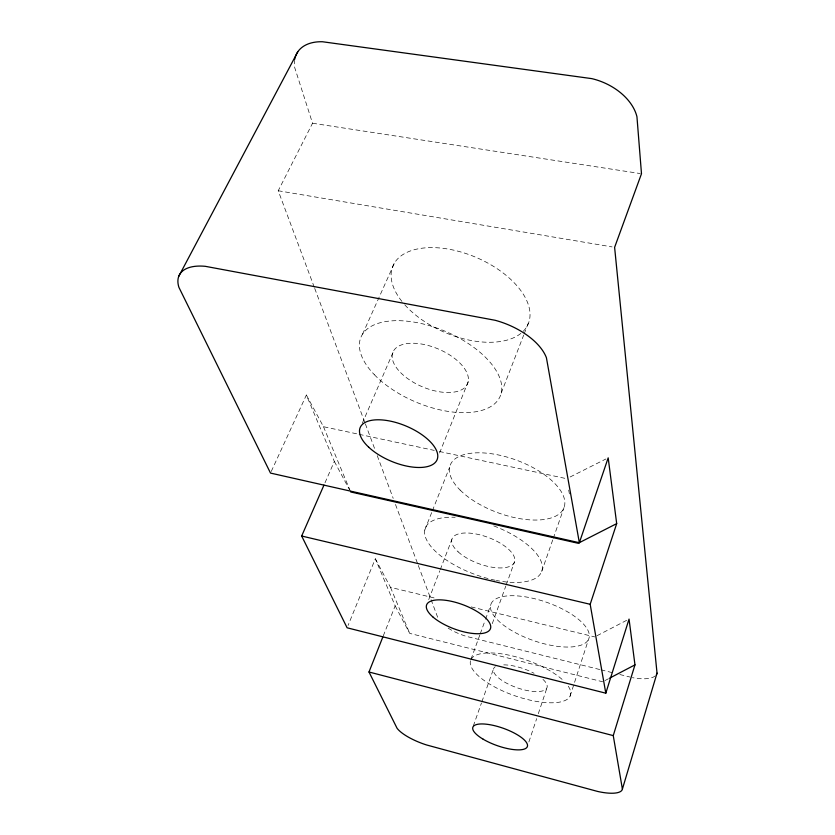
<?xml version="1.0" encoding="UTF-8"?>
<svg xmlns="http://www.w3.org/2000/svg" width="835" height="835" viewBox="0 0 835 835"><rect width="100%" height="100%" fill="white"/><g stroke="black" fill="none" stroke-linecap="round" stroke-linejoin="round"><path stroke-width="0.63" stroke-dasharray="4.17 3.13" d="M570.054 696.202L588.56 639.318A51.874 20.228 19.3 0 0 523.274 596.534A51.874 20.228 19.3 0 0 507.962 628.275A51.874 20.228 19.3 0 0 588.56 639.318M528.879 741.939L536.675 718.622M538.314 713.706L546.925 687.936M541.717 571.453L552.885 539.483M553.313 538.251L564.053 507.503M473.278 726.074L481.471 702.945M481.899 701.724L493.537 668.845M492.285 623.62L505.801 586.055M506.24 584.844L514.527 561.83M470.961 659.399L479.801 635.038M480.25 633.817L485.104 620.426M485.552 619.205L490.855 604.582M428.71 599.624L439.794 570.827M440.254 569.627L451.798 539.629M501.219 393.118L523.691 335.106M524.161 333.906L529.307 320.609M424.764 530.068L431.925 511.949M432.405 510.749L449.606 467.276M383.265 635.926L395.153 605.855L375.332 558.782L348.08 625.415M439.575 452.998L468.226 381.616M362.265 423.335L394.068 350.074M325.013 482.745L334.344 461.442L306.372 395.018L270.509 473.08M362.567 334.136L394.611 262.722M314.263 287.188L278.222 190.756L312.541 123.236L294.786 67.833A48.722 30.206 30.7 0 1 294.588 60.256M604.989 680.567L608.454 678.751M597.025 635.717L629.047 619.09M570.148 476.973L605.876 458.999M312.541 123.236L640.205 173.544M278.222 190.756L612.045 246.909M306.372 395.018L323.479 426.706L357.86 434.054M359.133 434.336L434.263 450.399M439.356 451.484L566.694 478.705M375.332 558.782L390.498 587.349L434.617 598.048M471.18 606.92L594.729 636.907M599.728 669.524L466.483 636.406A30.373 11.377 20.3 0 1 447.163 627.492M600.991 669.837L614.81 673.271M619.841 674.523L629.903 677.028M395.153 605.855L409.703 633.379L602.682 681.778M334.344 461.442L349.489 489.696M323.479 426.706L350.7 491.961M390.498 587.349L409.703 633.379M314.722 288.409L364.916 422.687M365.375 423.909L374.957 449.533M377.232 455.639L393.202 498.359M395.487 504.465L417.844 564.283M418.304 565.493L438.375 619.205M568.708 490.103L569.386 493.902M542.969 679.398A28.348 10.062 19.4 0 1 522.825 689.533A28.348 10.062 19.4 0 1 495.291 666.706M503.766 664.869A28.348 10.062 19.4 0 1 534.056 673.302M401.885 301.372A73.584 40.644 23.3 0 1 413.878 249.832A73.584 40.644 23.3 0 1 503.286 273.108A73.584 40.644 23.3 0 1 521.833 332.601M520.863 333.405A73.584 40.644 23.3 0 1 402.689 302.374M493.767 525.893A62.114 26.031 20.4 0 1 542.374 566.892A62.114 26.031 20.4 0 1 496.345 580.471M495.124 580.231A62.114 26.031 20.4 0 1 428.167 542.656A62.114 26.031 20.4 0 1 455.127 517.272M568.28 686.224A52.876 18.767 19.4 0 1 525.747 699.093A52.876 18.767 19.4 0 1 470.522 660.621M470.971 659.483A52.876 18.767 19.4 0 1 511.03 655.611A52.876 18.767 19.4 0 1 563.343 680.525M655.308 675.849A31.553 12.014 17.8 0 1 632.408 677.644M400.612 372.619A40.529 20.52 23 0 0 465.899 386.438A40.529 20.52 23 0 0 424.337 344.552A40.529 20.52 23 0 0 400.612 372.619M458.123 551.841A33.296 13.944 20.4 0 0 512.366 564.878A33.296 13.944 20.4 0 0 479.207 534.671A33.296 13.944 20.4 0 0 458.123 551.841M374.33 374.664A75.62 38.316 23 0 0 496.512 401.927A75.62 38.316 23 0 0 420.913 323.448A75.62 38.316 23 0 0 374.33 374.664M460.137 490.082A60.736 27.879 20.4 0 0 559.68 513.556A60.736 27.879 20.4 0 0 501.48 455.639A60.736 27.879 20.4 0 0 460.137 490.082"/><path stroke-width="1.25" d="M382.785 637.126L368.997 671.998L397.053 728.245A31.521 9.613 20.4 0 0 426.622 744.977L597.547 791.423A32.774 10.177 18.4 0 0 622.399 789.106L657.03 673.125L614.612 247.348L641.489 173.743L636.948 116.754A49.996 34.078 22.4 0 0 591.848 78.636L322.477 41.75A48.722 30.206 30.7 0 0 294.755 59.233M622.399 789.106L613.255 735.614L634.965 664.869L629.047 619.09L605.803 693.186L347.109 627.795L301.665 536.018L323.97 485.114M605.803 693.186L590.178 604.3L616.689 523.629L608.183 457.841L579.354 542.719L270.509 473.08L178.93 287.386A53.2 25.634 27.4 0 1 205.316 266.323L495.061 320.264A54.901 29.152 21.8 0 1 546.424 357.766L579.354 542.719M178.732 276.385L297.761 51.843M609.602 678.145L634.965 664.869M616.689 523.629L578.133 543.272L350.7 491.961M301.665 536.018L590.178 604.3M368.997 671.998L613.255 735.614M657.03 673.125A31.553 12.014 17.8 0 1 656.425 674.586M368.673 447.163A41.677 19.09 22.7 0 0 435.432 462.308A41.677 19.09 22.7 0 0 391.803 421.445A41.677 19.09 22.7 0 0 368.673 447.163M433.198 617.222A34.068 12.849 20.5 0 0 488.454 631.239A34.068 12.849 20.5 0 0 453.958 601.91A34.068 12.849 20.5 0 0 433.198 617.222M483.173 739.215A28.912 9.195 19.5 0 0 527.24 746.855A28.912 9.195 19.5 0 0 489.894 724.707A28.912 9.195 19.5 0 0 483.173 739.215"/></g></svg>
